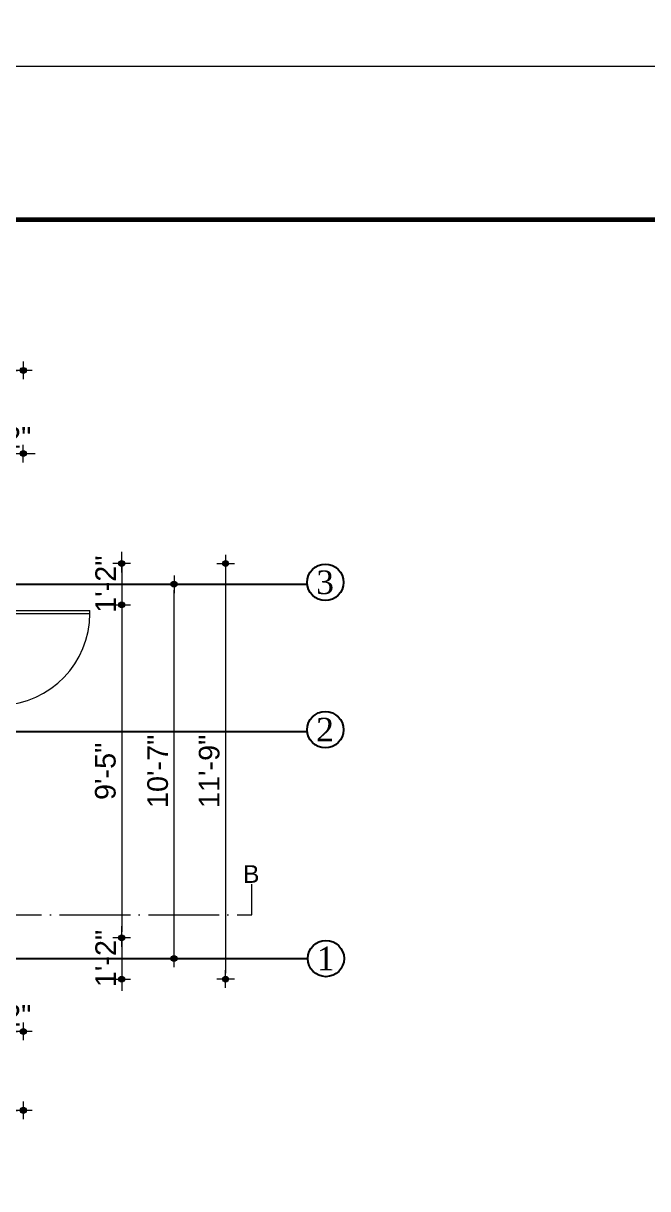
# Model space of a CAD drawing. Header units: inches. Extents: x -12071822 to 12321209, y -1222525 to 1319227.
# Drawn here: x 126948.9 to 127160.7, y 49889.4 to 50284.8 of the extents above; entities that cross this region are included whole.
import ezdxf

# ---------------------------------------------------------------- set-up
doc = ezdxf.new("R2010")
doc.units = ezdxf.units.IN
doc.header["$MEASUREMENT"] = 0
doc.header["$PDMODE"] = 35
doc.linetypes.add('ACAD_ISO04W100', pattern=[30, 24, -3, 0, -3])
for name, color, linetype, lineweight in [('1', 7, 'Continuous', 13), ('BORDER', 7, 'Continuous', 60), ('Hatch', 9, 'Continuous', 9), ('SECTION', 7, 'ACAD_ISO04W100', 18), ('TEXT', 255, 'Continuous', 35), ('Toilet', 7, 'Continuous', 25), ('Window', 3, 'Continuous', 0), ('Windows', 151, 'Continuous', 15)]:
    doc.layers.add(name, color=color, linetype=linetype, lineweight=lineweight)
doc.styles.add('ordinary', font='times.ttf')
doc.styles.add('ramon', font='arial.ttf')
doc.styles.get("Standard").update_dxf_attribs({"font": 'arial.ttf'})
doc.dimstyles.new('S8', dxfattribs={"dimtxt": 7, "dimasz": 2, "dimexe": 6, "dimexo": 18, "dimgap": 1.9375, "dimtad": 1, "dimdec": 1, "dimzin": 3, "dimdsep": 46, "dimlunit": 4, "dimtxsty": 'ramon', "dimblk": 'dot 2', "dimcen": 0.09375, "dimse1": 1, "dimse2": 1, "dimclrd": 1, "dimclre": 1, "dimclrt": 256, "dimadec": 0, "dimazin": 0, "dimtfac": 0.75, "dimtdec": 1, "dimtix": 1, "dimtmove": 1, "dimatfit": 3, "dimldrblk": 'DOT', "dimfxl": 1, "dimtolj": 1, "dimtzin": 0, "dimlwd": 9, "dimlwe": 9, "dimarcsym": 0})

# ---------------------------------------------------------------- blocks, each defined once
blk = doc.blocks.new('dot1')
at = {"layer": 'Hatch'}
h = blk.add_hatch(color=256, dxfattribs=at)
edge = h.paths.add_edge_path()
edge.add_arc((0, 0), 1, 0, 360)
for p, q in [((3, 0), (-3, 0)), ((0, 3), (0, -3))]:
    blk.add_line(p, q, dxfattribs=at)
blk.add_circle((0, 0), 1, dxfattribs=at)
blk = doc.blocks.new('dot 2')
at = {"layer": 'Hatch', "xscale": 0.5, "yscale": 0.5, "zscale": 0.5}
blk.add_blockref('dot1', (0, 0), dxfattribs=at)
blk = doc.blocks.new('*D2276')
at = {"layer": 'Defpoints', "color": 0, "transparency": 16777216}
for p in [(126934.9, 49970.36), (126948.9, 49970.36), (126948.9, 49942.72)]:
    blk.add_point(p, dxfattribs=at)
at = {"layer": 'Toilet', "color": 1, "lineweight": 9, "transparency": 16777216}
blk.add_line((126936.9, 49942.72), (126946.9, 49942.72), dxfattribs=at)
at = {"layer": 'Toilet', "color": 1, "lineweight": 9, "transparency": 16777216, "xscale": 2, "yscale": 2, "zscale": 2, "rotation": 180}
blk.add_blockref('dot 2', (126934.9, 49942.72), dxfattribs=at)
at = {"layer": 'Toilet', "color": 1, "lineweight": 9, "transparency": 16777216, "xscale": 2, "yscale": 2, "zscale": 2}
blk.add_blockref('dot 2', (126948.9, 49942.72), dxfattribs=at)
at = {"layer": 'Toilet', "transparency": 16777216, "insert": (126941.9, 49948.17), "char_height": 7, "attachment_point": 5, "style": 'ramon'}
blk.add_mtext('\\A1;1\'-2"', dxfattribs=at)
blk = doc.blocks.new('_Dot')
at = {"color": 0, "lineweight": -2}
blk.add_line((-0.5, 0), (-1, 0), dxfattribs=at)
at = {"color": 0, "const_width": 0.5}
blk.add_lwpolyline([(-0.25, 0, 1), (0.25, 0, 1)], format="xyb", close=True, dxfattribs=at)
blk = doc.blocks.new('GFFGS')
at = {"layer": 'Windows'}
for p, q in [((97915.22, 19628.63), (97915.22, 19658.74)), ((97916.19, 19658.74), (97915.22, 19658.74)), ((97916.19, 19627.65), (97916.19, 19658.77)), ((97915.22, 19628.63), (97913.27, 19628.63)), ((97913.27, 19628.63), (97913.27, 19624.73)), ((97915.22, 19627.65), (97915.22, 19628.63)), ((97916.19, 19627.65), (97915.22, 19627.65)), ((97916.19, 19624.73), (97916.19, 19627.65)), ((97946.35, 19624.73), (97946.35, 19627.65)), ((97946.35, 19627.65), (97947.32, 19627.65)), ((97947.32, 19627.65), (97947.32, 19628.63)), ((97947.32, 19628.63), (97949.27, 19628.63)), ((97949.27, 19628.63), (97949.27, 19624.73)), ((97913.27, 19624.73), (97916.19, 19624.73)), ((97949.27, 19624.73), (97946.35, 19624.73))]:
    blk.add_line(p, q, dxfattribs=at)
blk.add_arc((97916.25, 19627.66), 31.08, 1.7801, 90.1235, dxfattribs=at)
blk = doc.blocks.new('*D2289')
at = {"layer": 'Defpoints', "color": 0, "transparency": 16777216}
for p in [(126747.9, 49960.48), (126948.9, 49960.48), (126948.9, 49915.94)]:
    blk.add_point(p, dxfattribs=at)
at = {"layer": 'Toilet', "color": 1, "lineweight": 9, "transparency": 16777216}
blk.add_line((126749.9, 49915.94), (126946.9, 49915.94), dxfattribs=at)
at = {"layer": 'Toilet', "color": 1, "lineweight": 9, "transparency": 16777216, "xscale": 2, "yscale": 2, "zscale": 2, "rotation": 180}
blk.add_blockref('dot 2', (126747.9, 49915.94), dxfattribs=at)
at = {"layer": 'Toilet', "color": 1, "lineweight": 9, "transparency": 16777216, "xscale": 2, "yscale": 2, "zscale": 2}
blk.add_blockref('dot 2', (126948.9, 49915.94), dxfattribs=at)
at = {"layer": 'Toilet', "transparency": 16777216, "insert": (126848.4, 49921.45), "char_height": 7, "attachment_point": 5, "style": 'ramon'}
blk.add_mtext('\\A1;16\'-9"', dxfattribs=at)
blk = doc.blocks.new('*D2290')
at = {"layer": 'Defpoints', "color": 0, "transparency": 16777216}
for p in [(126948.9, 50101.48), (126948.9, 50087.48), (126982.26, 50087.48)]:
    blk.add_point(p, dxfattribs=at)
at = {"layer": 'Toilet', "color": 1, "lineweight": 9, "transparency": 16777216}
for p, q in [((126982.26, 50103.48), (126982.26, 50105.48)), ((126982.26, 50101.48), (126982.26, 50087.48)), ((126982.26, 50085.48), (126982.26, 50083.48))]:
    blk.add_line(p, q, dxfattribs=at)
at = {"layer": 'Toilet', "color": 1, "lineweight": 9, "transparency": 16777216, "xscale": 2, "yscale": 2, "zscale": 2}
for p, rotation in [((126982.26, 50101.48), 270), ((126982.26, 50087.48), 90)]:
    blk.add_blockref('dot 2', p, dxfattribs=dict(at, rotation=rotation))
at = {"layer": 'Toilet', "transparency": 16777216, "insert": (126976.81, 50094.48), "char_height": 7, "attachment_point": 5, "rotation": 90, "style": 'ramon'}
blk.add_mtext('\\A1;1\'-2"', dxfattribs=at)
blk = doc.blocks.new('*D2291')
at = {"layer": 'Defpoints', "color": 0, "transparency": 16777216}
for p in [(126948.9, 50087.48), (126948.9, 49974.48), (126982.26, 49974.48)]:
    blk.add_point(p, dxfattribs=at)
at = {"layer": 'Toilet', "color": 1, "lineweight": 9, "transparency": 16777216}
blk.add_line((126982.26, 50085.48), (126982.26, 49976.48), dxfattribs=at)
at = {"layer": 'Toilet', "color": 1, "lineweight": 9, "transparency": 16777216, "xscale": 2, "yscale": 2, "zscale": 2}
for p, rotation in [((126982.26, 50087.48), 90), ((126982.26, 49974.48), 270)]:
    blk.add_blockref('dot 2', p, dxfattribs=dict(at, rotation=rotation))
at = {"layer": 'Toilet', "transparency": 16777216, "insert": (126976.75, 50030.98), "char_height": 7, "attachment_point": 5, "rotation": 90, "style": 'ramon'}
blk.add_mtext('\\A1;9\'-5"', dxfattribs=at)
blk = doc.blocks.new('*D2292')
at = {"layer": 'Defpoints', "color": 0, "transparency": 16777216}
for p in [(126948.9, 49974.48), (126948.9, 49960.48), (126982.26, 49960.48)]:
    blk.add_point(p, dxfattribs=at)
at = {"layer": 'Toilet', "color": 1, "lineweight": 9, "transparency": 16777216}
for p, q in [((126982.26, 49976.48), (126982.26, 49978.48)), ((126982.26, 49974.48), (126982.26, 49960.48)), ((126982.26, 49958.48), (126982.26, 49956.48))]:
    blk.add_line(p, q, dxfattribs=at)
at = {"layer": 'Toilet', "color": 1, "lineweight": 9, "transparency": 16777216, "xscale": 2, "yscale": 2, "zscale": 2}
for p, rotation in [((126982.26, 49974.48), 270), ((126982.26, 49960.48), 90)]:
    blk.add_blockref('dot 2', p, dxfattribs=dict(at, rotation=rotation))
at = {"layer": 'Toilet', "transparency": 16777216, "insert": (126976.81, 49967.48), "char_height": 7, "attachment_point": 5, "rotation": 90, "style": 'ramon'}
blk.add_mtext('\\A1;1\'-2"', dxfattribs=at)
blk = doc.blocks.new('*D2293')
at = {"layer": 'Defpoints', "color": 0, "transparency": 16777216}
for p in [(126948.9, 50094.48), (127000.02, 50094.48), (126948.9, 49967.48)]:
    blk.add_point(p, dxfattribs=at)
at = {"layer": 'Toilet', "color": 1, "lineweight": 9, "transparency": 16777216}
blk.add_line((127000.02, 49969.48), (127000.02, 50092.48), dxfattribs=at)
at = {"layer": 'Toilet', "color": 1, "lineweight": 9, "transparency": 16777216, "xscale": 2, "yscale": 2, "zscale": 2}
for p, rotation in [((127000.02, 50094.48), 90), ((127000.02, 49967.48), 270)]:
    blk.add_blockref('dot 2', p, dxfattribs=dict(at, rotation=rotation))
at = {"layer": 'Toilet', "transparency": 16777216, "insert": (126994.5, 50030.98), "char_height": 7, "attachment_point": 5, "rotation": 90, "style": 'ramon'}
blk.add_mtext('\\A1;10\'-7"', dxfattribs=at)
blk = doc.blocks.new('*D2294')
at = {"layer": 'Defpoints', "color": 0, "transparency": 16777216}
for p in [(126948.9, 50101.48), (126948.9, 49960.48), (127017.48, 49960.48)]:
    blk.add_point(p, dxfattribs=at)
at = {"layer": 'Toilet', "color": 1, "lineweight": 9, "transparency": 16777216}
blk.add_line((127017.48, 50099.48), (127017.48, 49962.48), dxfattribs=at)
at = {"layer": 'Toilet', "color": 1, "lineweight": 9, "transparency": 16777216, "xscale": 2, "yscale": 2, "zscale": 2}
for p, rotation in [((127017.48, 50101.48), 90), ((127017.48, 49960.48), 270)]:
    blk.add_blockref('dot 2', p, dxfattribs=dict(at, rotation=rotation))
at = {"layer": 'Toilet', "transparency": 16777216, "insert": (127011.97, 50030.98), "char_height": 7, "attachment_point": 5, "rotation": 90, "style": 'ramon'}
blk.add_mtext('\\A1;11\'-9"', dxfattribs=at)
blk = doc.blocks.new('*D2304')
at = {"layer": 'Defpoints', "color": 0, "transparency": 16777216}
for p in [(126948.9, 50138.82), (126934.9, 50101.48), (126948.9, 50101.48)]:
    blk.add_point(p, dxfattribs=at)
at = {"layer": 'Toilet', "color": 1, "lineweight": 9, "transparency": 16777216}
for p, q in [((126932.9, 50138.82), (126930.9, 50138.82)), ((126934.9, 50138.82), (126948.9, 50138.82)), ((126950.9, 50138.82), (126952.9, 50138.82))]:
    blk.add_line(p, q, dxfattribs=at)
at = {"layer": 'Toilet', "color": 1, "lineweight": 9, "transparency": 16777216, "xscale": 2, "yscale": 2, "zscale": 2}
blk.add_blockref('dot 2', (126934.9, 50138.82), dxfattribs=at)
at = {"layer": 'Toilet', "color": 1, "lineweight": 9, "transparency": 16777216, "xscale": 2, "yscale": 2, "zscale": 2, "rotation": 180}
blk.add_blockref('dot 2', (126948.9, 50138.82), dxfattribs=at)
at = {"layer": 'Toilet', "transparency": 16777216, "insert": (126941.9, 50144.27), "char_height": 7, "attachment_point": 5, "style": 'ramon'}
blk.add_mtext('\\A1;1\'-2"', dxfattribs=at)
blk = doc.blocks.new('*D2306')
at = {"layer": 'Defpoints', "color": 0, "transparency": 16777216}
for p in [(126948.9, 50167.02), (126747.9, 50101.48), (126948.9, 50101.48)]:
    blk.add_point(p, dxfattribs=at)
at = {"layer": 'Toilet', "color": 1, "lineweight": 9, "transparency": 16777216}
blk.add_line((126749.9, 50167.02), (126946.9, 50167.02), dxfattribs=at)
at = {"layer": 'Toilet', "color": 1, "lineweight": 9, "transparency": 16777216, "xscale": 2, "yscale": 2, "zscale": 2, "rotation": 180}
blk.add_blockref('dot 2', (126747.9, 50167.02), dxfattribs=at)
at = {"layer": 'Toilet', "color": 1, "lineweight": 9, "transparency": 16777216, "xscale": 2, "yscale": 2, "zscale": 2}
blk.add_blockref('dot 2', (126948.9, 50167.02), dxfattribs=at)
at = {"layer": 'Toilet', "transparency": 16777216, "insert": (126848.4, 50172.53), "char_height": 7, "attachment_point": 5, "style": 'ramon'}
blk.add_mtext('\\A1;16\'-9"', dxfattribs=at)

msp = doc.modelspace()

# ---------------------------------------------------------------- linework, layer by layer
at = {"layer": 'BORDER'}
msp.add_lwpolyline([(127480.18, 50218.25), (127480.18, 48127.4), (124417.35, 48127.4), (124417.35, 50218.25)], close=True, dxfattribs=at)
at = {"layer": 'SECTION'}
for p, q in [((127026.39, 49982.29), (127026.39, 49992.68)), ((126660.2, 49982.29), (127026.39, 49982.29))]:
    msp.add_line(p, q, dxfattribs=at)
at = {"layer": 'Toilet'}
for p, q in [((126642.71, 50094.48), (127045.39, 50094.48)), ((127045.18, 50095.14), (127045.26, 50095.14)), ((126642.71, 50044.48), (127045.39, 50044.48)), ((127045.18, 50045.14), (127045.26, 50045.14)), ((126642.71, 49967.48), (127045.39, 49967.48)), ((127045.39, 49967.48), (127045.47, 49967.48))]:
    msp.add_line(p, q, dxfattribs=at)
for centre in [(127051.33, 50095.11), (127051.33, 50045.11), (127051.54, 49967.45)]:
    msp.add_circle(centre, 6.15, dxfattribs=at)
at = {"layer": 'Window'}
msp.add_lwpolyline([(127532.18, 50270.25), (127532.18, 48075.4), (124365.35, 48075.4), (124365.35, 50270.25)], close=True, dxfattribs=at)
at = {"layer": 'Windows'}
msp.add_circle((127888.68, 49173.51), 6257.09, dxfattribs=at)

# ---------------------------------------------------------------- block references
at = {"layer": 'Windows', "rotation": 270}
msp.add_blockref('GFFGS', (107312.72, 148000.75), dxfattribs=at)

# ---------------------------------------------------------------- texts
at = {"layer": '1', "char_height": 8, "width": 20.1234, "attachment_point": 1, "style": 'ordinary'}
for s, insert in [('3', (127048.21, 50099.14)), ('2', (127048.21, 50049.14)), ('1', (127048.43, 49971.49))]:
    msp.add_mtext(s, dxfattribs=dict(at, insert=insert))
at = {"layer": 'TEXT', "insert": (127028.99, 49999.14), "char_height": 6, "attachment_point": 3}
msp.add_mtext_dynamic_manual_height_columns('B', width=18.7269, gutter_width=1, heights=[0], dxfattribs=at)

# ---------------------------------------------------------------- dimensions: what is measured, and where the dimension line sits
at = {"layer": 'Toilet'}
for base, p1, p2, picture, middle in [((126948.9, 50167.02), (126747.9, 50101.48), (126948.9, 50101.48), '*D2306', (126848.4, 50172.53)), ((126948.9, 50138.82), (126934.9, 50101.48), (126948.9, 50101.48), '*D2304', (126941.9, 50144.27)), ((126948.9, 49915.94), (126747.9, 49960.48), (126948.9, 49960.48), '*D2289', (126848.4, 49921.45))]:
    dim = msp.add_linear_dim(base=base, p1=p1, p2=p2, dimstyle='S8', override={"dimfxl": 2, "dimfxlon": 1, "dimarcsym": 1}, dxfattribs=at)
    dim.commit()
    dim.dimension.update_dxf_attribs({"geometry": picture, "text_midpoint": middle})
for base, p1, p2, picture, middle in [((126982.26, 50087.48), (126948.9, 50101.48), (126948.9, 50087.48), '*D2290', (126976.81, 50094.48)), ((126982.26, 49974.48), (126948.9, 50087.48), (126948.9, 49974.48), '*D2291', (126976.75, 50030.98)), ((126982.26, 49960.48), (126948.9, 49974.48), (126948.9, 49960.48), '*D2292', (126976.81, 49967.48))]:
    dim = msp.add_linear_dim(base=base, p1=p1, p2=p2, angle=90, dimstyle='S8', override={"dimfxl": 2, "dimfxlon": 1, "dimarcsym": 1}, dxfattribs=at)
    dim.commit()
    dim.dimension.update_dxf_attribs({"geometry": picture, "text_midpoint": middle})
for p1, p2, distance, picture, middle in [((126948.9, 50101.48), (126948.9, 49960.48), 68.58, '*D2294', (127011.97, 50030.98)), ((126948.9, 49967.48), (126948.9, 50094.48), -51.12, '*D2293', (126994.5, 50030.98))]:
    dim = msp.add_aligned_dim(p1=p1, p2=p2, distance=distance, dimstyle='S8', override={"dimfxl": 2, "dimfxlon": 1, "dimarcsym": 1}, dxfattribs=at)
    dim.commit()
    dim.dimension.update_dxf_attribs({"geometry": picture, "text_midpoint": middle})
dim = msp.add_linear_dim(base=(126948.9, 49942.72), p1=(126934.9, 49970.36), p2=(126948.9, 49970.36), dimstyle='S8', override={"dimfxl": 2, "dimfxlon": 1, "dimarcsym": 1}, dxfattribs=at)
dim.commit()
dim.dimension.update_dxf_attribs({"geometry": '*D2276', "text_midpoint": (126941.9, 49942.72), "dimtype": 160})

doc.saveas('drawing.dxf')
